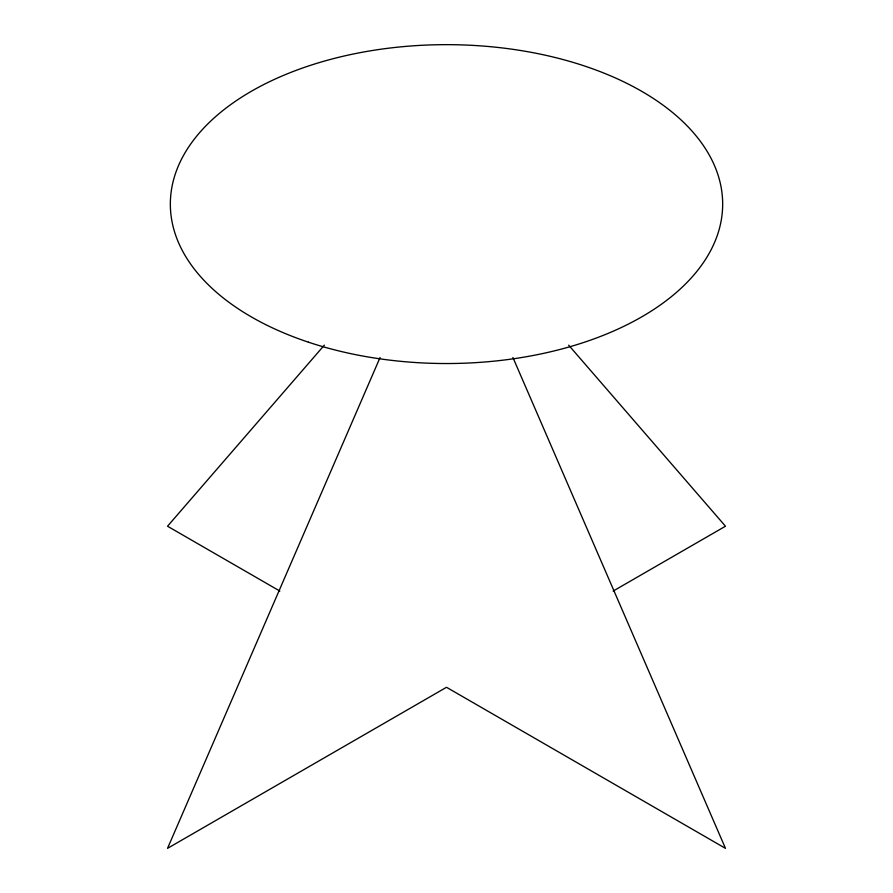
<?xml version="1.0" encoding="UTF-8"?>
<svg xmlns="http://www.w3.org/2000/svg" width="893" height="893" viewBox="0 0 893 893"><rect width="100%" height="100%" fill="white"/><g stroke="black" fill="none" stroke-linecap="round" stroke-linejoin="round"><path stroke-width="1.34" d="M380.083 357.49L167.527 848.35L446.5 687.286L725.473 848.35L512.917 357.49M324.338 345.156L167.527 526.223L279.844 591.066M613.156 591.066L725.473 526.223L568.662 345.156M308.42 342.175A276.171 159.445 0 0 0 722.671 204.095A276.171 159.445 0 0 0 308.42 66.015A276.171 159.445 0 0 0 308.42 342.175"/></g></svg>
